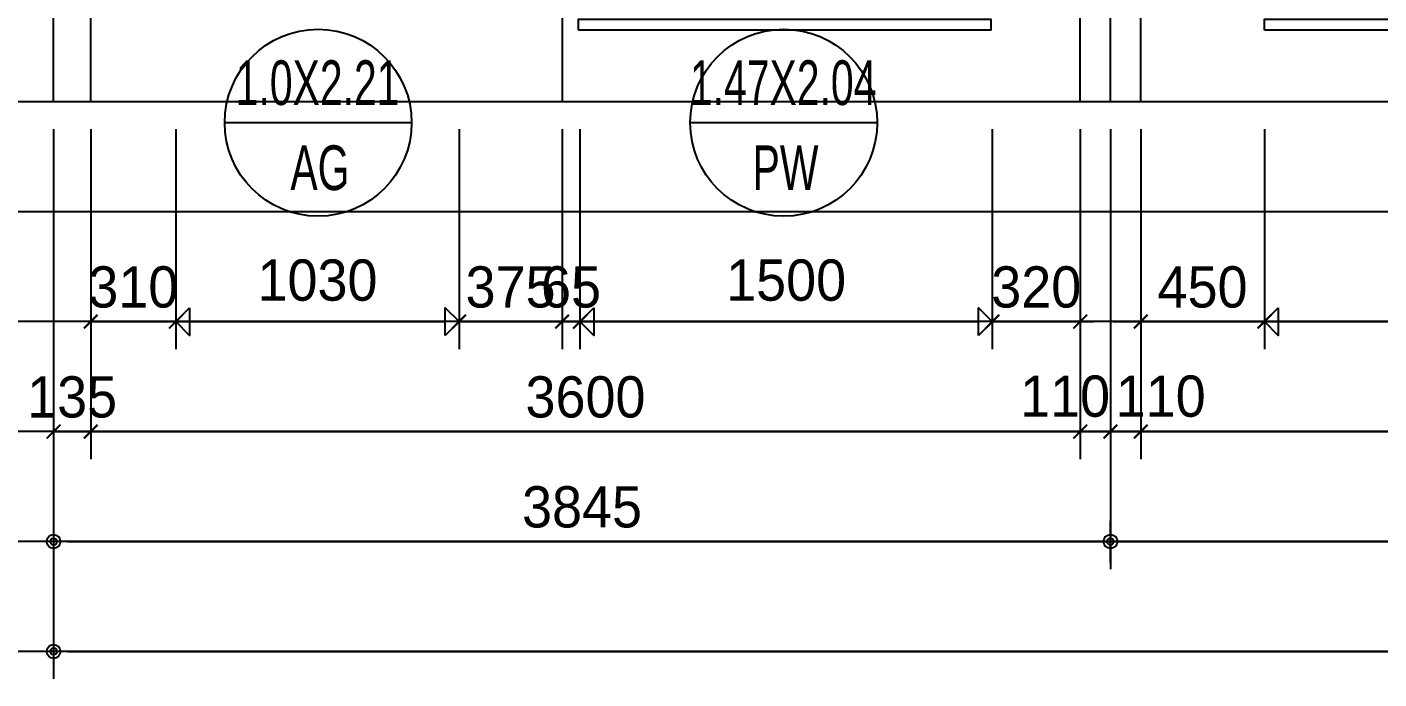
# Model space of a CAD drawing. Header units: millimetres. Extents: x -24416 to 92204, y -190080 to 23760.
# Drawn here: x 55137 to 60056, y -154713 to -152341 of the extents above; entities that cross this region are included whole.
import ezdxf
from ezdxf.enums import TextEntityAlignment as Align
from ezdxf.xclip import XClip

# ---------------------------------------------------------------- set-up
doc = ezdxf.new("R2010")
doc.units = ezdxf.units.MM
doc.header["$LTSCALE"] = 50
doc.header["$XCLIPFRAME"] = 0
doc.linetypes.add('AUDIT_D_220706163347-0', pattern=[0])
doc.linetypes.add('CEN', pattern=[62, 60, -1, 0, -1])
doc.layers.get('defpoints').update_dxf_attribs({"color": 139})
for name, color, linetype in [('A-창호부호', 4, 'Continuous'), ('AA-XXXX-DIMS', 7, 'Continuous'), ('ARDM', 7, 'Continuous'), ('CEN_CON', 1, 'CEN'), ('CEN_WALL', 12, 'CEN'), ('DIM', 7, 'AUDIT_D_220706163347-0'), ('X - 단위세대$0$ETC', 6, 'Continuous')]:
    doc.layers.add(name, color=color, linetype=linetype)
doc.layers.add('MC', color=135, linetype='Continuous', plot=False)
doc.styles.add('HAUD01', font='Dotum.ttf')
doc.styles.add('맑은고딕', font='malgun.ttf', dxfattribs={"width": 0.9})
doc.dimstyles.new('DIM-50', dxfattribs={"dimscale": 50, "dimtxt": 3, "dimasz": 1, "dimexe": 2, "dimexo": 2, "dimgap": 1, "dimtad": 1, "dimdec": 0, "dimzin": 0, "dimdsep": 46, "dimtxsty": '맑은고딕', "dimblk1": 'DIMDOT', "dimblk2": 'DIMDOT', "dimsah": 1, "dimcen": 0.09, "dimdle": 2, "dimclrd": 7, "dimclre": 7, "dimclrt": 3, "dimadec": 0, "dimazin": 0, "dimtfac": 1, "dimtdec": 0, "dimtix": 1, "dimtmove": 2, "dimatfit": 3, "dimldrblk": 'DIMDOT', "dimfxl": 1, "dimtolj": 1, "dimtzin": 0, "dimarcsym": 0})
doc.dimstyles.new('MCDIM-50', dxfattribs={"dimscale": 50, "dimtxt": 3, "dimasz": 1, "dimexe": 2, "dimexo": 2, "dimgap": 1, "dimtad": 1, "dimdec": 0, "dimzin": 0, "dimdsep": 46, "dimtxsty": '맑은고딕', "dimblk1": 'ARCHTICK', "dimblk2": 'ARCHTICK', "dimsah": 1, "dimcen": 0.09, "dimdle": 2, "dimclrd": 7, "dimclre": 7, "dimclrt": 3, "dimadec": 0, "dimazin": 0, "dimtfac": 1, "dimtdec": 0, "dimtix": 1, "dimtmove": 2, "dimatfit": 3, "dimldrblk": 'ARCHTICK', "dimfxl": 1, "dimtolj": 1, "dimtzin": 0, "dimarcsym": 0})
doc.dimstyles.new('외부100-win', dxfattribs={"dimscale": 50, "dimtxt": 3, "dimasz": 1, "dimexe": 2, "dimexo": 2.5, "dimgap": 1.5, "dimtad": 1, "dimdec": 0, "dimzin": 0, "dimdsep": 46, "dimtxsty": '맑은고딕', "dimblk": 'DO2-2', "dimblk1": 'DO2-2', "dimblk2": 'DIMDOT', "dimcen": 0.09, "dimdle": 2, "dimclrd": 7, "dimclre": 7, "dimclrt": 3, "dimadec": 0, "dimazin": 0, "dimtfac": 1, "dimtdec": 0, "dimtix": 1, "dimtmove": 2, "dimatfit": 3, "dimldrblk": 'DO2-2', "dimfxl": 1, "dimtolj": 1, "dimtzin": 0, "dimarcsym": 0})

# ---------------------------------------------------------------- blocks, each defined once
blk = doc.blocks.new('U-131A(확장)2', base_point=(284085.3, -82263.2))
at = {"layer": 'CEN_CON'}
for p, q in [((284390.3, -82563.2), (284390.3, -71628.2)), ((288235.3, -82563.2), (288235.3, -71628.2))]:
    blk.add_line(p, q, dxfattribs=at)
at = {"layer": 'CEN_WALL'}
blk.add_line((286240.3, -80293.2), (286240.3, -82563.2), dxfattribs=at)
at = {"layer": 'MC'}
for p, q in [((284525.3, -82563.2), (284525.3, -71628.2)), ((288345.3, -82563.2), (288345.3, -71628.2)), ((288125.3, -82563.2), (288125.3, -76533.2))]:
    blk.add_line(p, q, dxfattribs=at)
at = {"layer": 'X - 단위세대$0$ETC'}
for points in [[(286300.3, -82303.2), (286300.3, -82263.2), (287800.3, -82263.2), (287800.3, -82303.2), (286300.3, -82303.2)], [(288795.3, -82303.2), (288795.3, -82263.2), (292395.3, -82263.2), (292395.3, -82303.2), (288795.3, -82303.2)]]:
    blk.add_lwpolyline(points, dxfattribs=at)
blk = doc.blocks.new('A$C4D377245')
at = {"layer": 'A-창호부호'}
blk.add_line((675.4, 345), (14.6, 345), dxfattribs=at)
blk.add_circle((345, 345), 330.4, dxfattribs=at)
blk = doc.blocks.new('_ArchTick')
at = {"color": 0, "linetype": 'ByBlock', "const_width": 0.15}
blk.add_lwpolyline([(-0.5, -0.5), (0.5, 0.5)], dxfattribs=at)
blk = doc.blocks.new('*D292')
at = {"layer": 'defpoints', "color": 0, "linetype": 'ByBlock', "transparency": 16777216}
for p in [(5214.9, -176373.2), (5524.9, -176373.2), (5524.9, -177173.2)]:
    blk.add_point(p, dxfattribs=at)
at = {"layer": 'DIM', "color": 7, "linetype": 'ByBlock', "lineweight": -2, "transparency": 16777216}
for p, q in [((5214.9, -176473.2), (5214.9, -177273.2)), ((5524.9, -176473.2), (5524.9, -177273.2)), ((5214.9, -177173.2), (5164.9, -177173.2)), ((5214.9, -177173.2), (5524.9, -177173.2)), ((5524.9, -177173.2), (5574.9, -177173.2))]:
    blk.add_line(p, q, dxfattribs=at)
at = {"layer": 'DIM', "color": 7, "linetype": 'ByBlock', "lineweight": -2, "transparency": 16777216, "xscale": 50, "yscale": 50, "zscale": 50}
blk.add_blockref('_ArchTick', (5214.9, -177173.2), dxfattribs=at)
at = {"layer": 'DIM', "color": 7, "linetype": 'ByBlock', "lineweight": -2, "transparency": 16777216, "xscale": 50, "yscale": 50, "zscale": 50, "rotation": 180}
blk.add_blockref('_ArchTick', (5524.9, -177173.2), dxfattribs=at)
at = {"layer": 'DIM', "color": 3, "linetype": 'ByBlock', "transparency": 16777216, "insert": (5369.9, -177048.1), "char_height": 150, "attachment_point": 5, "style": 'HAUD01'}
blk.add_mtext('\\A1;310', dxfattribs=at)
blk = doc.blocks.new('DO2-2')
at = {"layer": 'ARDM'}
blk.add_line((0, 0), (-2, 0), dxfattribs=at)
blk.add_lwpolyline([(-1, -1), (-1, 1), (0, 0)], close=True, dxfattribs=at)
blk = doc.blocks.new('*D293')
at = {"layer": 'defpoints', "color": 0, "linetype": 'ByBlock', "transparency": 16777216}
for p in [(5524.9, -176373.2), (6554.9, -176373.2), (6554.9, -177173.2)]:
    blk.add_point(p, dxfattribs=at)
at = {"layer": 'DIM', "color": 7, "linetype": 'ByBlock', "lineweight": -2, "transparency": 16777216}
for p, q in [((5524.9, -176498.2), (5524.9, -177273.2)), ((6554.9, -176498.2), (6554.9, -177273.2)), ((5574.9, -177173.2), (6504.9, -177173.2))]:
    blk.add_line(p, q, dxfattribs=at)
at = {"layer": 'DIM', "color": 7, "linetype": 'ByBlock', "lineweight": -2, "transparency": 16777216, "xscale": 50, "yscale": 50, "zscale": 50, "rotation": 180}
blk.add_blockref('DO2-2', (5524.9, -177173.2), dxfattribs=at)
at = {"layer": 'DIM', "color": 7, "linetype": 'ByBlock', "lineweight": -2, "transparency": 16777216, "xscale": 50, "yscale": 50, "zscale": 50}
blk.add_blockref('DO2-2', (6554.9, -177173.2), dxfattribs=at)
at = {"layer": 'DIM', "color": 3, "linetype": 'ByBlock', "transparency": 16777216, "insert": (6039.9, -177023.1), "char_height": 150, "attachment_point": 5, "style": 'HAUD01'}
blk.add_mtext('\\A1;1030', dxfattribs=at)
blk = doc.blocks.new('DIMDOT')
at = {"layer": 'AA-XXXX-DIMS'}
for p, q in [((0, -1.5), (0, 1.5)), ((-1.5, 0), (1.5, 0))]:
    blk.add_line(p, q, dxfattribs=at)
for radius in [0.5, 0.25]:
    blk.add_circle((0, 0), radius, dxfattribs=at)
blk = doc.blocks.new('*D294')
at = {"layer": 'defpoints', "color": 0, "linetype": 'ByBlock', "transparency": 16777216}
for p in [(6554.9, -176373.2), (6929.9, -176373.2), (6929.9, -177173.2)]:
    blk.add_point(p, dxfattribs=at)
at = {"layer": 'DIM', "color": 7, "linetype": 'ByBlock', "lineweight": -2, "transparency": 16777216}
for p, q in [((6554.9, -176473.2), (6554.9, -177273.2)), ((6929.9, -176473.2), (6929.9, -177273.2)), ((6554.9, -177173.2), (6504.9, -177173.2)), ((6554.9, -177173.2), (6929.9, -177173.2)), ((6929.9, -177173.2), (6979.9, -177173.2))]:
    blk.add_line(p, q, dxfattribs=at)
at = {"layer": 'DIM', "color": 7, "linetype": 'ByBlock', "lineweight": -2, "transparency": 16777216, "xscale": 50, "yscale": 50, "zscale": 50}
blk.add_blockref('_ArchTick', (6554.9, -177173.2), dxfattribs=at)
at = {"layer": 'DIM', "color": 7, "linetype": 'ByBlock', "lineweight": -2, "transparency": 16777216, "xscale": 50, "yscale": 50, "zscale": 50, "rotation": 180}
blk.add_blockref('_ArchTick', (6929.9, -177173.2), dxfattribs=at)
at = {"layer": 'DIM', "color": 3, "linetype": 'ByBlock', "transparency": 16777216, "insert": (6742.4, -177048.1), "char_height": 150, "attachment_point": 5, "style": 'HAUD01'}
blk.add_mtext('\\A1;375', dxfattribs=at)
blk = doc.blocks.new('*D295')
at = {"layer": 'defpoints', "color": 0, "linetype": 'ByBlock', "transparency": 16777216}
for p in [(6929.9, -176373.2), (6994.9, -176373.2), (6994.9, -177173.2)]:
    blk.add_point(p, dxfattribs=at)
at = {"layer": 'DIM', "color": 7, "linetype": 'ByBlock', "lineweight": -2, "transparency": 16777216}
for p, q in [((6929.9, -176473.2), (6929.9, -177273.2)), ((6994.9, -176473.2), (6994.9, -177273.2)), ((6929.9, -177173.2), (6879.9, -177173.2)), ((6929.9, -177173.2), (6994.9, -177173.2)), ((6994.9, -177173.2), (7044.9, -177173.2))]:
    blk.add_line(p, q, dxfattribs=at)
at = {"layer": 'DIM', "color": 7, "linetype": 'ByBlock', "lineweight": -2, "transparency": 16777216, "xscale": 50, "yscale": 50, "zscale": 50}
blk.add_blockref('_ArchTick', (6929.9, -177173.2), dxfattribs=at)
at = {"layer": 'DIM', "color": 7, "linetype": 'ByBlock', "lineweight": -2, "transparency": 16777216, "xscale": 50, "yscale": 50, "zscale": 50, "rotation": 180}
blk.add_blockref('_ArchTick', (6994.9, -177173.2), dxfattribs=at)
at = {"layer": 'DIM', "color": 3, "linetype": 'ByBlock', "transparency": 16777216, "insert": (6962.4, -177048.1), "char_height": 150, "attachment_point": 5, "style": 'HAUD01'}
blk.add_mtext('\\A1;65', dxfattribs=at)
blk = doc.blocks.new('*D296')
at = {"layer": 'defpoints', "color": 0, "linetype": 'ByBlock', "transparency": 16777216}
for p in [(6994.9, -176373.2), (8494.9, -176373.2), (8494.9, -177173.2)]:
    blk.add_point(p, dxfattribs=at)
at = {"layer": 'DIM', "color": 7, "linetype": 'ByBlock', "lineweight": -2, "transparency": 16777216}
for p, q in [((6994.9, -176498.2), (6994.9, -177273.2)), ((8494.9, -176498.2), (8494.9, -177273.2)), ((7044.9, -177173.2), (8444.9, -177173.2))]:
    blk.add_line(p, q, dxfattribs=at)
at = {"layer": 'DIM', "color": 7, "linetype": 'ByBlock', "lineweight": -2, "transparency": 16777216, "xscale": 50, "yscale": 50, "zscale": 50, "rotation": 180}
blk.add_blockref('DO2-2', (6994.9, -177173.2), dxfattribs=at)
at = {"layer": 'DIM', "color": 7, "linetype": 'ByBlock', "lineweight": -2, "transparency": 16777216, "xscale": 50, "yscale": 50, "zscale": 50}
blk.add_blockref('DO2-2', (8494.9, -177173.2), dxfattribs=at)
at = {"layer": 'DIM', "color": 3, "linetype": 'ByBlock', "transparency": 16777216, "insert": (7744.9, -177023.1), "char_height": 150, "attachment_point": 5, "style": 'HAUD01'}
blk.add_mtext('\\A1;1500', dxfattribs=at)
blk = doc.blocks.new('*D297')
at = {"layer": 'defpoints', "color": 0, "linetype": 'ByBlock', "transparency": 16777216}
for p in [(8494.9, -176373.2), (8814.9, -176373.2), (8814.9, -177173.2)]:
    blk.add_point(p, dxfattribs=at)
at = {"layer": 'DIM', "color": 7, "linetype": 'ByBlock', "lineweight": -2, "transparency": 16777216}
for p, q in [((8494.9, -176473.2), (8494.9, -177273.2)), ((8814.9, -176473.2), (8814.9, -177273.2)), ((8494.9, -177173.2), (8444.9, -177173.2)), ((8494.9, -177173.2), (8814.9, -177173.2)), ((8814.9, -177173.2), (8864.9, -177173.2))]:
    blk.add_line(p, q, dxfattribs=at)
at = {"layer": 'DIM', "color": 7, "linetype": 'ByBlock', "lineweight": -2, "transparency": 16777216, "xscale": 50, "yscale": 50, "zscale": 50}
blk.add_blockref('_ArchTick', (8494.9, -177173.2), dxfattribs=at)
at = {"layer": 'DIM', "color": 7, "linetype": 'ByBlock', "lineweight": -2, "transparency": 16777216, "xscale": 50, "yscale": 50, "zscale": 50, "rotation": 180}
blk.add_blockref('_ArchTick', (8814.9, -177173.2), dxfattribs=at)
at = {"layer": 'DIM', "color": 3, "linetype": 'ByBlock', "transparency": 16777216, "insert": (8654.9, -177048.1), "char_height": 150, "attachment_point": 5, "style": 'HAUD01'}
blk.add_mtext('\\A1;320', dxfattribs=at)
blk = doc.blocks.new('*D298')
at = {"layer": 'defpoints', "color": 0, "linetype": 'ByBlock', "transparency": 16777216}
for p in [(9034.9, -176373.2), (9484.9, -176373.2), (9484.9, -177173.2)]:
    blk.add_point(p, dxfattribs=at)
at = {"layer": 'DIM', "color": 7, "linetype": 'ByBlock', "lineweight": -2, "transparency": 16777216}
for p, q in [((9034.9, -176473.2), (9034.9, -177273.2)), ((9484.9, -176473.2), (9484.9, -177273.2)), ((8934.9, -177173.2), (9584.9, -177173.2))]:
    blk.add_line(p, q, dxfattribs=at)
at = {"layer": 'DIM', "color": 7, "linetype": 'ByBlock', "lineweight": -2, "transparency": 16777216, "xscale": 50, "yscale": 50, "zscale": 50, "rotation": 180}
blk.add_blockref('_ArchTick', (9034.9, -177173.2), dxfattribs=at)
at = {"layer": 'DIM', "color": 7, "linetype": 'ByBlock', "lineweight": -2, "transparency": 16777216, "xscale": 50, "yscale": 50, "zscale": 50}
blk.add_blockref('_ArchTick', (9484.9, -177173.2), dxfattribs=at)
at = {"layer": 'DIM', "color": 3, "linetype": 'ByBlock', "transparency": 16777216, "insert": (9259.9, -177048.1), "char_height": 150, "attachment_point": 5, "style": 'HAUD01'}
blk.add_mtext('\\A1;450', dxfattribs=at)
blk = doc.blocks.new('*D299')
at = {"layer": 'defpoints', "color": 0, "linetype": 'ByBlock', "transparency": 16777216}
for p in [(9484.9, -176373.2), (13084.9, -176373.2), (13084.9, -177173.2)]:
    blk.add_point(p, dxfattribs=at)
at = {"layer": 'DIM', "color": 7, "linetype": 'ByBlock', "lineweight": -2, "transparency": 16777216}
for p, q in [((9484.9, -176498.2), (9484.9, -177273.2)), ((13084.9, -176498.2), (13084.9, -177273.2)), ((9534.9, -177173.2), (13034.9, -177173.2))]:
    blk.add_line(p, q, dxfattribs=at)
at = {"layer": 'DIM', "color": 7, "linetype": 'ByBlock', "lineweight": -2, "transparency": 16777216, "xscale": 50, "yscale": 50, "zscale": 50, "rotation": 180}
blk.add_blockref('DO2-2', (9484.9, -177173.2), dxfattribs=at)
at = {"layer": 'DIM', "color": 7, "linetype": 'ByBlock', "lineweight": -2, "transparency": 16777216, "xscale": 50, "yscale": 50, "zscale": 50}
blk.add_blockref('DO2-2', (13084.9, -177173.2), dxfattribs=at)
at = {"layer": 'DIM', "color": 3, "linetype": 'ByBlock', "transparency": 16777216, "insert": (11284.9, -177023.1), "char_height": 150, "attachment_point": 5, "style": 'HAUD01'}
blk.add_mtext('\\A1;3600', dxfattribs=at)
blk = doc.blocks.new('*D375')
at = {"layer": 'defpoints', "color": 0, "transparency": 16777216}
for p in [(5079.9, -176373.2), (8924.9, -176373.2), (8924.9, -177973.2)]:
    blk.add_point(p, dxfattribs=at)
at = {"layer": 'DIM', "color": 7, "lineweight": -2, "transparency": 16777216}
for p, q in [((5079.9, -176473.2), (5079.9, -178073.2)), ((8924.9, -176473.2), (8924.9, -178073.2)), ((5129.9, -177973.2), (8874.9, -177973.2))]:
    blk.add_line(p, q, dxfattribs=at)
at = {"layer": 'DIM', "color": 7, "lineweight": -2, "transparency": 16777216, "xscale": 50, "yscale": 50, "zscale": 50, "rotation": 180}
blk.add_blockref('DIMDOT', (5079.9, -177973.2), dxfattribs=at)
at = {"layer": 'DIM', "color": 7, "lineweight": -2, "transparency": 16777216, "xscale": 50, "yscale": 50, "zscale": 50}
blk.add_blockref('DIMDOT', (8924.9, -177973.2), dxfattribs=at)
at = {"layer": 'DIM', "color": 3, "transparency": 16777216, "insert": (7002.4, -177848.1), "char_height": 150, "attachment_point": 5, "style": 'HAUD01'}
blk.add_mtext('\\A1;3845', dxfattribs=at)
blk = doc.blocks.new('*D376')
at = {"layer": 'defpoints', "color": 0, "transparency": 16777216}
for p in [(8924.9, -176373.2), (13644.9, -176373.2), (13644.9, -177973.2)]:
    blk.add_point(p, dxfattribs=at)
at = {"layer": 'DIM', "color": 7, "lineweight": -2, "transparency": 16777216}
for p, q in [((8924.9, -176473.2), (8924.9, -178073.2)), ((13644.9, -176473.2), (13644.9, -178073.2)), ((8974.9, -177973.2), (13594.9, -177973.2))]:
    blk.add_line(p, q, dxfattribs=at)
at = {"layer": 'DIM', "color": 7, "lineweight": -2, "transparency": 16777216, "xscale": 50, "yscale": 50, "zscale": 50, "rotation": 180}
blk.add_blockref('DIMDOT', (8924.9, -177973.2), dxfattribs=at)
at = {"layer": 'DIM', "color": 7, "lineweight": -2, "transparency": 16777216, "xscale": 50, "yscale": 50, "zscale": 50}
blk.add_blockref('DIMDOT', (13644.9, -177973.2), dxfattribs=at)
at = {"layer": 'DIM', "color": 3, "transparency": 16777216, "insert": (11284.9, -177848.1), "char_height": 150, "attachment_point": 5, "style": 'HAUD01'}
blk.add_mtext('\\A1;4720', dxfattribs=at)
blk = doc.blocks.new('*D383')
at = {"layer": 'defpoints', "color": 0, "transparency": 16777216}
for p in [(5079.9, -176373.2), (30339.9, -176373.2), (30339.9, -178373.2)]:
    blk.add_point(p, dxfattribs=at)
at = {"layer": 'DIM', "color": 7, "lineweight": -2, "transparency": 16777216}
for p, q in [((5079.9, -176473.2), (5079.9, -178473.2)), ((30339.9, -176473.2), (30339.9, -178473.2)), ((5129.9, -178373.2), (30289.9, -178373.2))]:
    blk.add_line(p, q, dxfattribs=at)
at = {"layer": 'DIM', "color": 7, "lineweight": -2, "transparency": 16777216, "xscale": 50, "yscale": 50, "zscale": 50, "rotation": 180}
blk.add_blockref('DIMDOT', (5079.9, -178373.2), dxfattribs=at)
at = {"layer": 'DIM', "color": 7, "lineweight": -2, "transparency": 16777216, "xscale": 50, "yscale": 50, "zscale": 50}
blk.add_blockref('DIMDOT', (30339.9, -178373.2), dxfattribs=at)
at = {"layer": 'DIM', "color": 3, "transparency": 16777216, "insert": (17709.9, -178248.1), "char_height": 150, "attachment_point": 5, "style": 'HAUD01'}
blk.add_mtext('\\A1;25260', dxfattribs=at)
blk = doc.blocks.new('*D384')
at = {"layer": 'defpoints', "color": 0, "linetype": 'ByBlock', "transparency": 16777216}
for p in [(5079.9, -176373.2), (5214.9, -176373.2), (5214.9, -177573.2)]:
    blk.add_point(p, dxfattribs=at)
at = {"layer": 'DIM', "color": 7, "linetype": 'ByBlock', "lineweight": -2, "transparency": 16777216}
for p, q in [((5079.9, -176473.2), (5079.9, -177673.2)), ((5214.9, -176473.2), (5214.9, -177673.2)), ((5079.9, -177573.2), (5029.9, -177573.2)), ((5079.9, -177573.2), (5214.9, -177573.2)), ((5214.9, -177573.2), (5264.9, -177573.2))]:
    blk.add_line(p, q, dxfattribs=at)
at = {"layer": 'DIM', "color": 7, "linetype": 'ByBlock', "lineweight": -2, "transparency": 16777216, "xscale": 50, "yscale": 50, "zscale": 50}
blk.add_blockref('_ArchTick', (5079.9, -177573.2), dxfattribs=at)
at = {"layer": 'DIM', "color": 7, "linetype": 'ByBlock', "lineweight": -2, "transparency": 16777216, "xscale": 50, "yscale": 50, "zscale": 50, "rotation": 180}
blk.add_blockref('_ArchTick', (5214.9, -177573.2), dxfattribs=at)
at = {"layer": 'DIM', "color": 3, "linetype": 'ByBlock', "transparency": 16777216, "insert": (5147.4, -177448.1), "char_height": 150, "attachment_point": 5, "style": 'HAUD01'}
blk.add_mtext('\\A1;135', dxfattribs=at)
blk = doc.blocks.new('*D385')
at = {"layer": 'defpoints', "color": 0, "linetype": 'ByBlock', "transparency": 16777216}
for p in [(5214.9, -176373.2), (8814.9, -176373.2), (8814.9, -177573.2)]:
    blk.add_point(p, dxfattribs=at)
at = {"layer": 'DIM', "color": 7, "linetype": 'ByBlock', "lineweight": -2, "transparency": 16777216}
for p, q in [((5214.9, -176473.2), (5214.9, -177673.2)), ((8814.9, -176473.2), (8814.9, -177673.2)), ((5114.9, -177573.2), (8914.9, -177573.2))]:
    blk.add_line(p, q, dxfattribs=at)
at = {"layer": 'DIM', "color": 7, "linetype": 'ByBlock', "lineweight": -2, "transparency": 16777216, "xscale": 50, "yscale": 50, "zscale": 50, "rotation": 180}
blk.add_blockref('_ArchTick', (5214.9, -177573.2), dxfattribs=at)
at = {"layer": 'DIM', "color": 7, "linetype": 'ByBlock', "lineweight": -2, "transparency": 16777216, "xscale": 50, "yscale": 50, "zscale": 50}
blk.add_blockref('_ArchTick', (8814.9, -177573.2), dxfattribs=at)
at = {"layer": 'DIM', "color": 3, "linetype": 'ByBlock', "transparency": 16777216, "insert": (7014.9, -177448.1), "char_height": 150, "attachment_point": 5, "style": 'HAUD01'}
blk.add_mtext('\\A1;3600', dxfattribs=at)
blk = doc.blocks.new('*D386')
at = {"layer": 'defpoints', "color": 0, "linetype": 'ByBlock', "transparency": 16777216}
for p in [(8814.9, -176373.2), (8924.9, -176373.2), (8924.9, -177573.2)]:
    blk.add_point(p, dxfattribs=at)
at = {"layer": 'DIM', "color": 7, "linetype": 'ByBlock', "lineweight": -2, "transparency": 16777216}
for p, q in [((8814.9, -176473.2), (8814.9, -177673.2)), ((8924.9, -176473.2), (8924.9, -177673.2)), ((8714.9, -177573.2), (9024.9, -177573.2))]:
    blk.add_line(p, q, dxfattribs=at)
at = {"layer": 'DIM', "color": 7, "linetype": 'ByBlock', "lineweight": -2, "transparency": 16777216, "xscale": 50, "yscale": 50, "zscale": 50, "rotation": 180}
blk.add_blockref('_ArchTick', (8814.9, -177573.2), dxfattribs=at)
at = {"layer": 'DIM', "color": 7, "linetype": 'ByBlock', "lineweight": -2, "transparency": 16777216, "xscale": 50, "yscale": 50, "zscale": 50}
blk.add_blockref('_ArchTick', (8924.9, -177573.2), dxfattribs=at)
at = {"layer": 'DIM', "color": 3, "linetype": 'ByBlock', "transparency": 16777216, "insert": (8759.7, -177445.3), "char_height": 150, "attachment_point": 5, "style": 'HAUD01'}
blk.add_mtext('\\A1;110', dxfattribs=at)
blk = doc.blocks.new('*D387')
at = {"layer": 'defpoints', "color": 0, "linetype": 'ByBlock', "transparency": 16777216}
for p in [(8924.9, -176373.2), (9034.9, -176373.2), (9034.9, -177573.2)]:
    blk.add_point(p, dxfattribs=at)
at = {"layer": 'DIM', "color": 7, "linetype": 'ByBlock', "lineweight": -2, "transparency": 16777216}
for p, q in [((8924.9, -176473.2), (8924.9, -177673.2)), ((9034.9, -176473.2), (9034.9, -177673.2)), ((8824.9, -177573.2), (9134.9, -177573.2))]:
    blk.add_line(p, q, dxfattribs=at)
at = {"layer": 'DIM', "color": 7, "linetype": 'ByBlock', "lineweight": -2, "transparency": 16777216, "xscale": 50, "yscale": 50, "zscale": 50, "rotation": 180}
blk.add_blockref('_ArchTick', (8924.9, -177573.2), dxfattribs=at)
at = {"layer": 'DIM', "color": 7, "linetype": 'ByBlock', "lineweight": -2, "transparency": 16777216, "xscale": 50, "yscale": 50, "zscale": 50}
blk.add_blockref('_ArchTick', (9034.9, -177573.2), dxfattribs=at)
at = {"layer": 'DIM', "color": 3, "linetype": 'ByBlock', "transparency": 16777216, "insert": (9107.6, -177445.3), "char_height": 150, "attachment_point": 5, "style": 'HAUD01'}
blk.add_mtext('\\A1;110', dxfattribs=at)
blk = doc.blocks.new('*D388')
at = {"layer": 'defpoints', "color": 0, "linetype": 'ByBlock', "transparency": 16777216}
for p in [(9034.9, -176373.2), (13534.9, -176373.2), (13534.9, -177573.2)]:
    blk.add_point(p, dxfattribs=at)
at = {"layer": 'DIM', "color": 7, "linetype": 'ByBlock', "lineweight": -2, "transparency": 16777216}
for p, q in [((9034.9, -176473.2), (9034.9, -177673.2)), ((13534.9, -176473.2), (13534.9, -177673.2)), ((8934.9, -177573.2), (13634.9, -177573.2))]:
    blk.add_line(p, q, dxfattribs=at)
at = {"layer": 'DIM', "color": 7, "linetype": 'ByBlock', "lineweight": -2, "transparency": 16777216, "xscale": 50, "yscale": 50, "zscale": 50, "rotation": 180}
blk.add_blockref('_ArchTick', (9034.9, -177573.2), dxfattribs=at)
at = {"layer": 'DIM', "color": 7, "linetype": 'ByBlock', "lineweight": -2, "transparency": 16777216, "xscale": 50, "yscale": 50, "zscale": 50}
blk.add_blockref('_ArchTick', (13534.9, -177573.2), dxfattribs=at)
at = {"layer": 'DIM', "color": 3, "linetype": 'ByBlock', "transparency": 16777216, "insert": (11284.9, -177448.1), "char_height": 150, "attachment_point": 5, "style": 'HAUD01'}
blk.add_mtext('\\A1;4500', dxfattribs=at)
blk = doc.blocks.new('DIM-1108')
at = {"layer": 'DIM', "linetype": 'ByBlock'}
for base, p1, p2, dimstyle, picture, middle in [((5214.9, -177573.2), (5079.9, -176373.2), (5214.9, -176373.2), 'MCDIM-50', '*D384', (5147.4, -177448.1)), ((8814.9, -177573.2), (5214.9, -176373.2), (8814.9, -176373.2), 'MCDIM-50', '*D385', (7014.9, -177448.1)), ((5524.9, -177173.2), (5214.9, -176373.2), (5524.9, -176373.2), 'MCDIM-50', '*D292', (5369.9, -177048.1)), ((6554.9, -177173.2), (5524.9, -176373.2), (6554.9, -176373.2), '외부100-win', '*D293', (6039.9, -177023.1)), ((6929.9, -177173.2), (6554.9, -176373.2), (6929.9, -176373.2), 'MCDIM-50', '*D294', (6742.4, -177048.1)), ((6994.9, -177173.2), (6929.9, -176373.2), (6994.9, -176373.2), 'MCDIM-50', '*D295', (6962.4, -177048.1)), ((8494.9, -177173.2), (6994.9, -176373.2), (8494.9, -176373.2), '외부100-win', '*D296', (7744.9, -177023.1)), ((8814.9, -177173.2), (8494.9, -176373.2), (8814.9, -176373.2), 'MCDIM-50', '*D297', (8654.9, -177048.1)), ((9484.9, -177173.2), (9034.9, -176373.2), (9484.9, -176373.2), 'MCDIM-50', '*D298', (9259.9, -177048.1)), ((13534.9, -177573.2), (9034.9, -176373.2), (13534.9, -176373.2), 'MCDIM-50', '*D388', (11284.9, -177448.1)), ((13084.9, -177173.2), (9484.9, -176373.2), (13084.9, -176373.2), '외부100-win', '*D299', (11284.9, -177023.1))]:
    dim = blk.add_linear_dim(base=base, p1=p1, p2=p2, angle=180, dimstyle=dimstyle, override={"dimtxsty": 'HAUD01'}, dxfattribs=at)
    dim.commit()
    dim.dimension.update_dxf_attribs({"geometry": picture, "text_midpoint": middle})
at = {"layer": 'DIM'}
for base, p1, p2, picture, middle in [((8924.9, -177973.2), (5079.9, -176373.2), (8924.9, -176373.2), '*D375', (7002.4, -177848.1)), ((30339.9, -178373.2), (5079.9, -176373.2), (30339.9, -176373.2), '*D383', (17709.9, -178248.1)), ((13644.9, -177973.2), (8924.9, -176373.2), (13644.9, -176373.2), '*D376', (11284.9, -177848.1))]:
    dim = blk.add_linear_dim(base=base, p1=p1, p2=p2, angle=180, dimstyle='DIM-50', override={"dimscale": 50, "dimtxsty": 'HAUD01'}, dxfattribs=at)
    dim.commit()
    dim.dimension.update_dxf_attribs({"geometry": picture, "text_midpoint": middle})
at = {"layer": 'DIM', "linetype": 'ByBlock'}
for base, p1, p2, picture, middle in [((8924.9, -177573.2), (8814.9, -176373.2), (8924.9, -176373.2), '*D386', (8759.7, -177445.3)), ((9034.9, -177573.2), (8924.9, -176373.2), (9034.9, -176373.2), '*D387', (9107.6, -177445.3))]:
    dim = blk.add_linear_dim(base=base, p1=p1, p2=p2, angle=180, dimstyle='MCDIM-50', override={"dimtxsty": 'HAUD01'}, dxfattribs=at)
    dim.commit()
    dim.dimension.update_dxf_attribs({"geometry": picture, "text_midpoint": middle, "dimtype": 128})

msp = doc.modelspace()

# ---------------------------------------------------------------- linework, layer by layer
at = {"layer": 'defpoints'}
for points in [[(51582.7, -136888.2), (87098.8, -136888.2), (87098.8, -154613.2), (51582.7, -154613.2)], [(51982.7, -137288.2), (86698.8, -137288.2), (86698.8, -154213.2), (51982.7, -154213.2)], [(52382.7, -137688.2), (86298.8, -137688.2), (86298.8, -153813.2), (52382.7, -153813.2)], [(52782.7, -138088.2), (85898.8, -138088.2), (85898.8, -153413.2), (52782.7, -153413.2)], [(53182.7, -138488.2), (85498.8, -138488.2), (85498.8, -153013.2), (53182.7, -153013.2)], [(53582.7, -138888.2), (85098.8, -138888.2), (85098.8, -152613.2), (53582.7, -152613.2)]]:
    msp.add_lwpolyline(points, close=True, dxfattribs=at)

# ---------------------------------------------------------------- block references
msp.add_blockref('DIM-1108', (50153.9, 23760))
ref = msp.add_blockref('U-131A(확장)2', (55538.8, -152313.2), dxfattribs=dict(xscale=-1))
XClip(ref).set_block_clipping_path([(254525.3468844854, -82563.1562753955), (286041.4119379289, -68838.1562753955)])
ref = msp.add_blockref('U-131A(확장)2', (54928.8, -152313.2))
XClip(ref).set_block_clipping_path([(282739.2818310418, -82563.1562753955), (314255.3468844853, -68838.1562753955)])
at = {"layer": 'A-창호부호', "xscale": 1.028985507291509, "yscale": 1.028985507291509, "zscale": 1.028985507291509}
for p in [(55841.2, -153044.7), (57535.1, -153044.7)]:
    msp.add_blockref('A$C4D377245', p, dxfattribs=at)

# ---------------------------------------------------------------- texts
at = {"layer": 'A-창호부호', "color": 6, "style": 'HAUD01', "width": 0.7}
for s, p in [('1.0X2.21', (56194.2, -152543.7)), ('1.47X2.04', (57888, -152543.7)), ('AG', (56202.8, -152853.3)), ('PW', (57896.6, -152853.3))]:
    msp.add_text(s, height=162.5, dxfattribs=at).set_placement(p, align=Align.MIDDLE)

doc.saveas('drawing.dxf')
